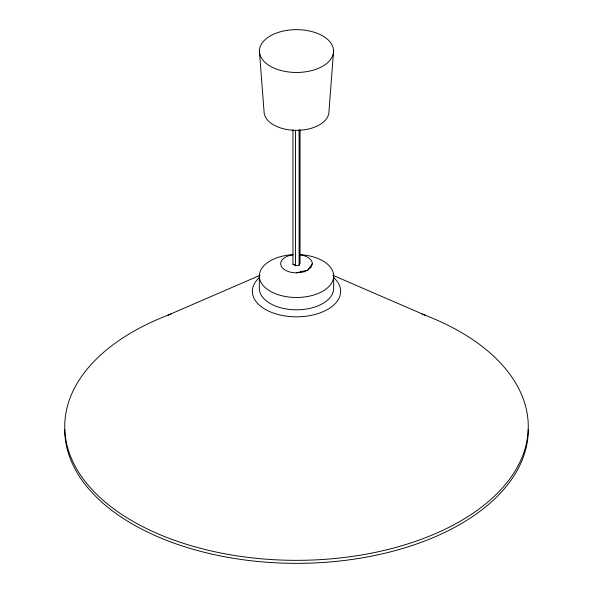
<?xml version="1.0" encoding="UTF-8"?>
<svg xmlns="http://www.w3.org/2000/svg" width="593" height="593" viewBox="0 0 593 593"><rect width="100%" height="100%" fill="white"/><g stroke="black" fill="none" stroke-linecap="round" stroke-linejoin="round"><path stroke-width="0.89" d="M333.585 51.057A37.085 21.407 0 0 1 277.961 69.603A37.085 21.407 0 0 1 277.961 32.519A37.085 21.407 0 0 1 333.585 51.057L328.945 111.617A32.445 18.731 0 0 1 296.5 130.349A32.445 18.731 0 0 1 264.055 111.617L259.415 51.057M300.028 254.805A15.818 9.132 0 0 1 312.318 263.707L311.117 267.206L307.685 270.171L302.556 272.15L296.5 272.839A15.818 9.132 0 0 1 280.778 264.73A15.818 9.132 0 0 1 292.972 254.805M292.949 129.682L292.949 264.256L295.551 265.76L299.102 265.212L300.051 263.159L300.051 129.504M312.318 263.707L307.685 270.171L296.5 272.839M167.737 315.276L260.105 275.285M292.949 264.256L294.706 264.53M332.895 275.285L425.263 315.276M333.659 276.027L333.659 288.346A37.159 21.452 0 0 1 296.5 309.798A37.159 21.452 0 0 1 259.341 288.346L259.341 276.027M299.102 129.711L299.102 265.212M295.551 130.26L295.551 265.76M300.784 271.32A34.957 20.177 0 0 1 304.987 271.772M528.267 429.54A231.767 133.81 0 0 1 296.5 563.35A231.767 133.81 0 0 1 64.733 429.54M421.971 314.031A231.767 133.81 0 0 1 471.613 514.19A231.767 133.81 0 0 1 121.387 514.19A231.767 133.81 0 0 1 171.029 314.031M333.881 277.783A44.149 25.492 0 0 1 325.298 310.665A44.149 25.492 0 0 1 267.702 310.665A44.149 25.492 0 0 1 259.119 277.783M300.11 254.671A37.159 21.452 0 0 1 328.062 287.353A37.159 21.452 0 0 1 264.938 287.353A37.159 21.452 0 0 1 292.89 254.671"/></g></svg>
